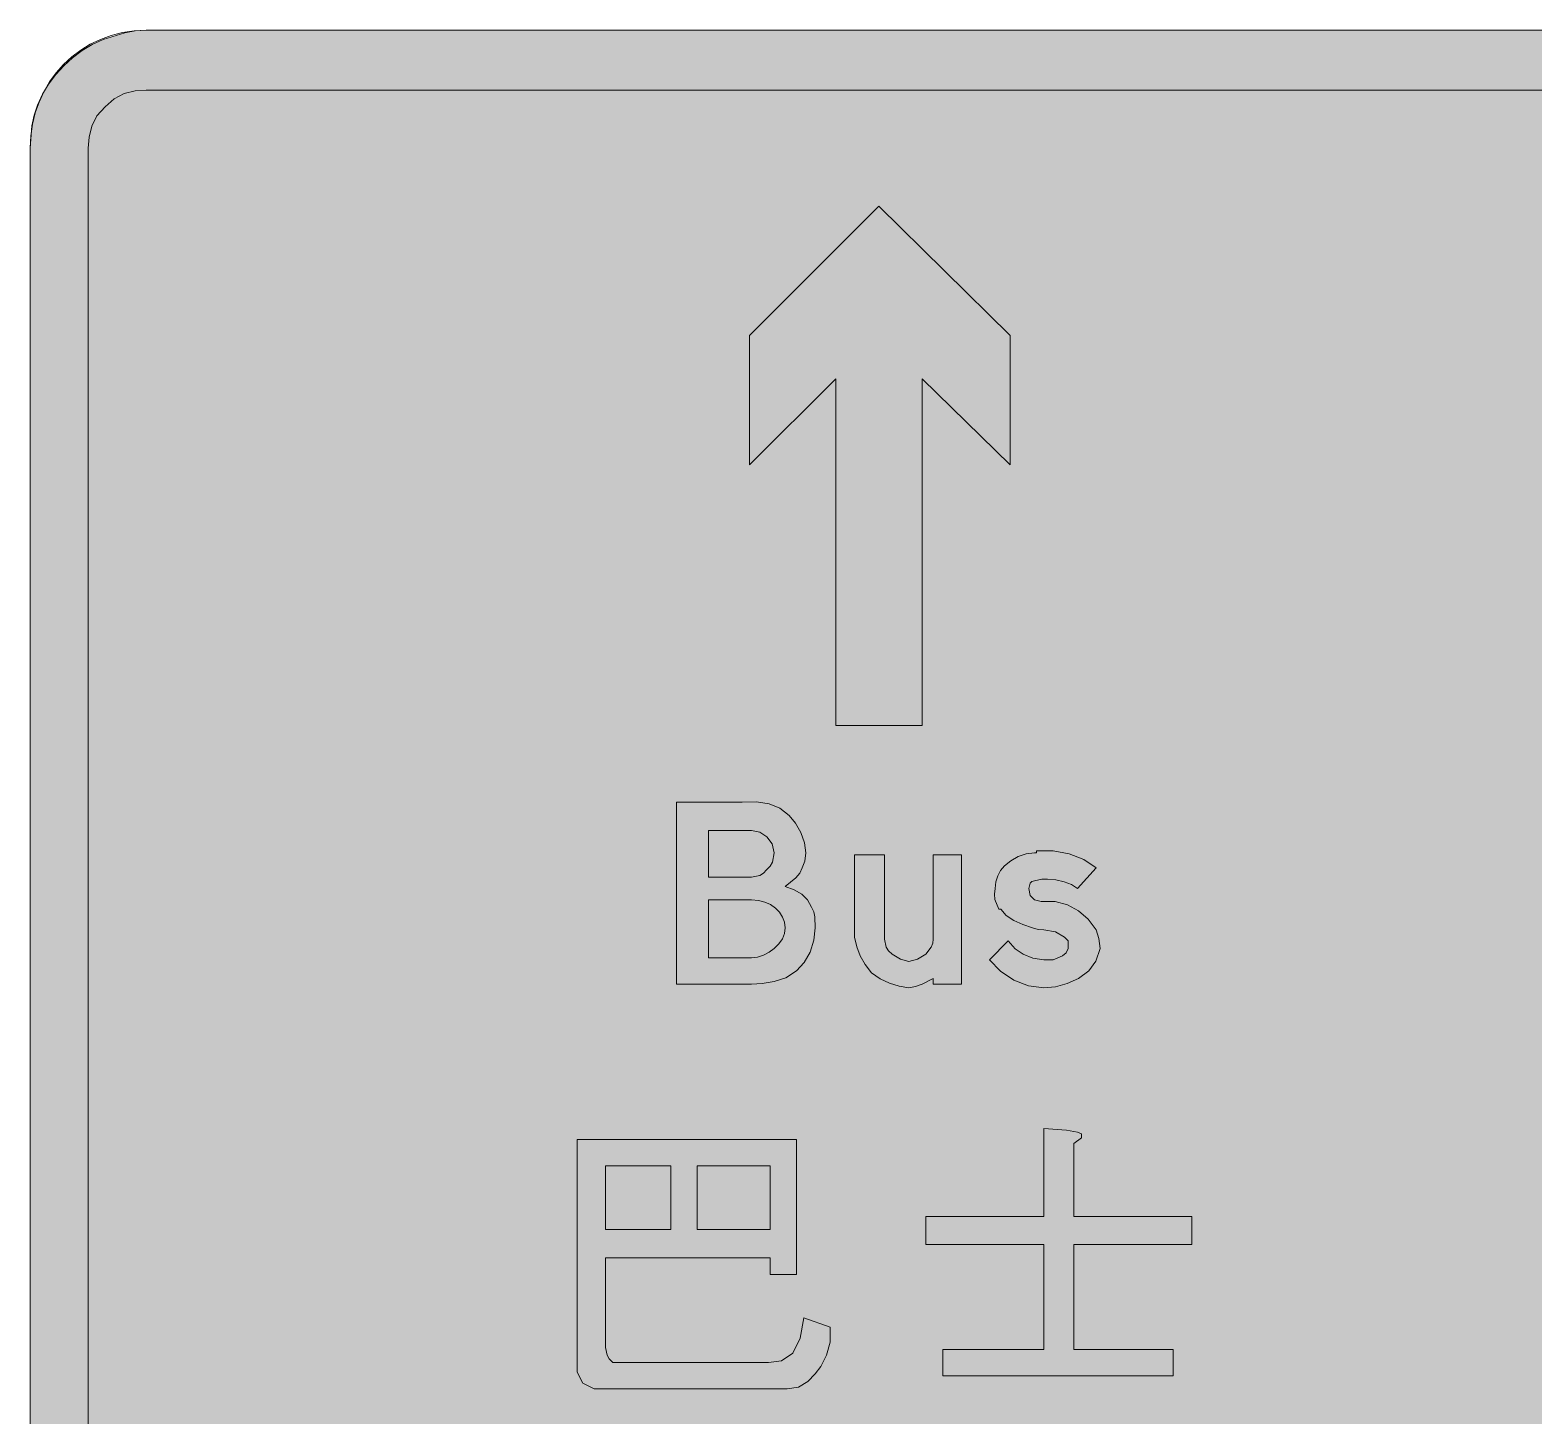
# Model space of a CAD drawing. Header units: metres. Extents: x 145 to 424, y 6 to 266.
# Drawn here: x 145.1 to 289.5, y 132.6 to 265.7 of the extents above; entities that cross this region are included whole.
import ezdxf

# ---------------------------------------------------------------- set-up
doc = ezdxf.new("R2010")
doc.units = ezdxf.units.M
for name, color, linetype, true_color in [('FILL_BLUE_0000FF', 7, 'Continuous', 0x0000ff), ('FILL_WHITE_FFFFFF', 7, 'Continuous', 0xffffff), ('STROKE_BLUE_0000FF', 7, 'Continuous', 0x0000ff)]:
    doc.layers.add(name, color=color, linetype=linetype, true_color=true_color)

msp = doc.modelspace()

# ---------------------------------------------------------------- hatches: boundary and pattern name
at = {"layer": 'FILL_BLUE_0000FF', "true_color": 0x0000ff}
h = msp.add_hatch(color=7, dxfattribs=at)
h.dxf.hatch_style = 1
h.paths.add_polyline_path([(418.76, 16.21), (418.46, 15.17), (417.95, 14.19), (417.24, 13.32), (416.37, 12.61), (415.4, 12.11), (414.35, 11.8), (413.28, 11.7), (156.24, 11.7), (155.17, 11.8), (154.13, 12.11), (153.15, 12.61), (152.28, 13.32), (151.5, 14.19), (151, 15.17), (150.74, 16.21), (150.66, 17.28), (150.66, 254.34), (150.74, 255.41), (151, 256.46), (151.5, 257.43), (152.28, 258.3), (153.15, 259.08), (154.13, 259.58), (155.17, 259.84), (156.24, 259.92), (413.28, 259.92), (414.35, 259.84), (415.4, 259.58), (416.37, 259.08), (417.24, 258.3), (417.95, 257.43), (418.46, 256.46), (418.76, 255.41), (418.86, 254.34), (418.86, 17.28), (418.76, 16.21)])
at = {"layer": 'FILL_WHITE_FFFFFF', "true_color": 0xffffff}
h = msp.add_hatch(color=7, dxfattribs=at)
h.dxf.hatch_style = 1
h.paths.add_polyline_path([(156.24, 6.12), (154.17, 6.28), (153.15, 6.5), (152.1, 6.84), (151.05, 7.31), (150.08, 7.9), (149.16, 8.59), (148.32, 9.36), (147.55, 10.2), (146.86, 11.11), (146.27, 12.09), (145.8, 13.14), (145.46, 14.22), (145.24, 15.28), (145.08, 17.28), (145.08, 254.34), (145.24, 256.48), (145.46, 257.5), (145.8, 258.48), (146.27, 259.53), (146.86, 260.5), (147.55, 261.42), (148.32, 262.26), (149.16, 263.03), (150.08, 263.72), (151.05, 264.31), (152.1, 264.78), (154.17, 265.43), (155.19, 265.62), (156.24, 265.68), (413.28, 265.68), (414.26, 265.62), (415.28, 265.43), (417.42, 264.78), (418.47, 264.31), (419.45, 263.72), (420.36, 263.03), (421.2, 262.26), (421.97, 261.42), (422.66, 260.5), (423.25, 259.53), (423.72, 258.48), (424.06, 257.5), (424.28, 256.48), (424.44, 254.34), (424.44, 17.28), (424.39, 16.2), (424.24, 15.13), (423.98, 14.08), (423.63, 13.05), (423.17, 12.06), (422.62, 11.1), (421.96, 10.2), (421.2, 9.36), (420.37, 8.6), (419.48, 7.94), (418.55, 7.39), (417.58, 6.93), (416.56, 6.58), (415.5, 6.32), (414.41, 6.17), (413.28, 6.12), (156.24, 6.12)])
h = msp.add_hatch(color=7, dxfattribs=at)
h.dxf.hatch_style = 1
h.paths.add_polyline_path([(230.76, 198.9), (222.48, 198.9), (222.48, 232.2), (214.2, 223.92), (214.2, 236.34), (226.62, 248.76), (239.22, 236.34), (239.22, 223.92), (230.76, 232.2), (230.76, 198.9)])
h = msp.add_hatch(color=7, dxfattribs=at)
h.dxf.hatch_style = 1
h.paths.add_polyline_path([(219.77, 182.15), (220.14, 181.44), (220.35, 181), (220.45, 180.52), (220.5, 179.46), (220.37, 178.26), (220, 177.12), (219.44, 176.12), (218.7, 175.32), (217.67, 174.67), (216.54, 174.29), (215.41, 174.11), (214.38, 174.06), (207.18, 174.06), (207.18, 191.52), (213.48, 191.52), (214.87, 191.55), (216.07, 191.36), (217.1, 190.94), (217.98, 190.26), (218.61, 189.5), (219.13, 188.6), (219.47, 187.63), (219.6, 186.66), (219.49, 185.87), (219.24, 185.22), (219.01, 184.71), (218.63, 184.25), (217.62, 183.42), (218.49, 183.11), (219.22, 182.7), (219.77, 182.15)])
h.paths.add_polyline_path([(215.52, 184.7), (215.82, 185.04), (216.16, 185.37), (216.38, 185.78), (216.54, 186.66), (216.35, 187.53), (215.86, 188.21), (215.17, 188.66), (214.38, 188.82), (210.24, 188.82), (210.24, 184.32), (214.38, 184.32), (215.17, 184.48), (215.52, 184.7)], flags=16)
h.paths.add_polyline_path([(215.53, 176.83), (216.08, 177.11), (216.54, 177.48), (217.01, 177.92), (217.35, 178.4), (217.55, 178.92), (217.62, 179.46), (217.55, 179.99), (217.37, 180.49), (217.07, 180.95), (216.67, 181.35), (216.2, 181.69), (215.65, 181.94), (215.04, 182.1), (214.38, 182.16), (210.24, 182.16), (210.24, 176.58), (214.38, 176.58), (214.95, 176.64), (215.53, 176.83)], flags=16)
h = msp.add_hatch(color=7, dxfattribs=at)
h.dxf.hatch_style = 1
h.paths.add_polyline_path([(228.56, 173.87), (227.63, 174.15), (226.74, 174.56), (225.9, 175.14), (225.29, 175.95), (224.82, 176.78), (224.48, 177.65), (224.28, 178.56), (224.28, 186.48), (227.16, 186.48), (227.16, 178.38), (227.32, 177.59), (227.54, 177.24), (227.88, 176.94), (228.69, 176.45), (229.5, 176.22), (230.31, 176.45), (231.12, 176.94), (231.62, 177.59), (231.78, 177.98), (231.84, 178.38), (231.84, 186.48), (234.54, 186.48), (234.54, 174.06), (231.84, 174.06), (231.84, 174.6), (230.76, 174.06), (230.13, 173.81), (229.5, 173.7), (228.56, 173.87)])
h = msp.add_hatch(color=7, dxfattribs=at)
h.dxf.hatch_style = 1
h.paths.add_polyline_path([(242.19, 182), (242.82, 181.98), (243.18, 181.98), (243.54, 181.98), (244.72, 181.68), (245.79, 181.1), (246.73, 180.28), (247.5, 179.28), (247.75, 178.45), (247.86, 177.48), (247.46, 176.27), (246.78, 175.32), (245.78, 174.61), (244.69, 174.11), (243.57, 173.8), (242.46, 173.7), (240.99, 173.89), (239.58, 174.44), (238.31, 175.29), (237.24, 176.4), (239.04, 178.2), (239.69, 177.44), (240.48, 176.94), (241.4, 176.54), (242.46, 176.4), (243.36, 176.4), (244.26, 176.76), (244.6, 177.05), (244.8, 177.48), (244.8, 178.2), (244.44, 178.56), (243.59, 179.06), (242.46, 179.28), (241.92, 179.3), (241.38, 179.46), (240.45, 179.77), (239.58, 180.16), (238.85, 180.65), (238.32, 181.26), (238.14, 181.26), (237.76, 182.18), (237.71, 182.7), (237.78, 183.24), (237.84, 183.88), (238.03, 184.46), (238.31, 184.96), (238.68, 185.4), (239.28, 185.9), (239.99, 186.3), (240.76, 186.56), (241.56, 186.66), (241.74, 186.66), (241.74, 186.84), (243.35, 186.84), (244.89, 186.57), (246.3, 186.03), (247.5, 185.22), (245.7, 183.24), (245.1, 183.61), (244.4, 183.89), (243.62, 184.08), (242.82, 184.14), (242.26, 184.12), (241.56, 183.96), (241.32, 183.9), (241.16, 183.74), (241.02, 183.24), (241.16, 182.57), (241.56, 182.16), (242.19, 182)])
h = msp.add_hatch(color=7, dxfattribs=at)
h.dxf.hatch_style = 1
h.paths.add_polyline_path([(216.18, 146.16), (216.18, 147.78), (200.34, 147.78), (200.34, 139.14), (200.52, 138.42), (200.7, 138.06), (201.06, 137.7), (216, 137.7), (217.26, 137.88), (218.34, 138.6), (219.06, 140.04), (219.42, 142.02), (221.94, 141.12), (221.94, 139.68), (221.58, 138.42), (221.04, 137.34), (220.5, 136.62), (219.78, 135.9), (218.88, 135.36), (217.8, 135.18), (199.26, 135.18), (198.18, 135.72), (197.64, 136.8), (197.64, 159.12), (218.7, 159.12), (218.7, 146.16), (216.18, 146.16)])
h.paths.add_polyline_path([(200.34, 156.6), (200.34, 150.48), (206.64, 150.48), (206.64, 156.6), (200.34, 156.6)], flags=16)
h.paths.add_polyline_path([(216.18, 156.6), (209.16, 156.6), (209.16, 150.48), (216.18, 150.48), (216.18, 156.6)], flags=16)
h = msp.add_hatch(color=7, dxfattribs=at)
h.dxf.hatch_style = 1
h.paths.add_polyline_path([(245.7, 159.84), (246.06, 159.66), (246.06, 159.3), (245.34, 158.76), (245.34, 151.74), (256.68, 151.74), (256.68, 149.04), (245.34, 149.04), (245.34, 138.96), (254.88, 138.96), (254.88, 136.44), (232.74, 136.44), (232.74, 138.96), (242.46, 138.96), (242.46, 149.04), (231.12, 149.04), (231.12, 151.74), (242.46, 151.74), (242.46, 160.2), (244.62, 160.02), (245.7, 159.84)])

# ---------------------------------------------------------------- linework, layer by layer
at = {"layer": 'FILL_BLUE_0000FF', "lineweight": 0, "true_color": 0x0000ff}
msp.add_lwpolyline([(413.28, 11.7), (156.24, 11.7), (155.17, 11.8), (154.13, 12.11), (153.15, 12.61), (152.28, 13.32), (151.5, 14.19), (151, 15.17), (150.74, 16.21), (150.66, 17.28), (150.66, 254.34), (150.74, 255.41), (151, 256.46), (151.5, 257.43), (152.28, 258.3), (153.15, 259.08), (154.13, 259.58), (155.17, 259.84), (156.24, 259.92), (413.28, 259.92)], dxfattribs=at)
at = {"layer": 'FILL_WHITE_FFFFFF', "lineweight": 0, "true_color": 0xffffff}
msp.add_lwpolyline([(145.08, 17.28), (145.08, 254.34), (145.24, 256.48), (145.46, 257.5), (145.8, 258.48), (146.27, 259.53), (146.86, 260.5), (147.55, 261.42), (148.32, 262.26), (149.16, 263.03), (150.08, 263.72), (151.05, 264.31), (152.1, 264.78), (154.17, 265.43), (155.19, 265.62), (156.24, 265.68), (413.28, 265.68)], dxfattribs=at)
for points in [[(230.76, 198.9), (222.48, 198.9), (222.48, 232.2), (214.2, 223.92), (214.2, 236.34), (226.62, 248.76), (239.22, 236.34), (239.22, 223.92), (230.76, 232.2)], [(219.77, 182.15), (220.14, 181.44), (220.35, 181), (220.45, 180.52), (220.5, 179.46), (220.37, 178.26), (220, 177.12), (219.44, 176.12), (218.7, 175.32), (217.67, 174.67), (216.54, 174.29), (215.41, 174.11), (214.38, 174.06), (207.18, 174.06), (207.18, 191.52), (213.48, 191.52), (214.87, 191.55), (216.07, 191.36), (217.1, 190.94), (217.98, 190.26), (218.61, 189.5), (219.13, 188.6), (219.47, 187.63), (219.6, 186.66), (219.49, 185.87), (219.24, 185.22), (219.01, 184.71), (218.63, 184.25), (217.62, 183.42), (218.49, 183.11), (219.22, 182.7)], [(215.52, 184.7), (215.82, 185.04), (216.16, 185.37), (216.38, 185.78), (216.54, 186.66), (216.35, 187.53), (215.86, 188.21), (215.17, 188.66), (214.38, 188.82), (210.24, 188.82), (210.24, 184.32), (214.38, 184.32), (215.17, 184.48)], [(228.56, 173.87), (227.63, 174.15), (226.74, 174.56), (225.9, 175.14), (225.29, 175.95), (224.82, 176.78), (224.48, 177.65), (224.28, 178.56), (224.28, 186.48), (227.16, 186.48), (227.16, 178.38), (227.32, 177.59), (227.54, 177.24), (227.88, 176.94), (228.69, 176.45), (229.5, 176.22), (230.31, 176.45), (231.12, 176.94), (231.62, 177.59), (231.78, 177.98), (231.84, 178.38), (231.84, 186.48), (234.54, 186.48), (234.54, 174.06), (231.84, 174.06), (231.84, 174.6), (230.76, 174.06), (230.13, 173.81), (229.5, 173.7)], [(242.19, 182), (242.82, 181.98), (243.18, 181.98), (243.54, 181.98), (244.72, 181.68), (245.79, 181.1), (246.73, 180.28), (247.5, 179.28), (247.75, 178.45), (247.86, 177.48), (247.46, 176.27), (246.78, 175.32), (245.78, 174.61), (244.69, 174.11), (243.57, 173.8), (242.46, 173.7), (240.99, 173.89), (239.58, 174.44), (238.31, 175.29), (237.24, 176.4), (239.04, 178.2), (239.69, 177.44), (240.48, 176.94), (241.4, 176.54), (242.46, 176.4), (243.36, 176.4), (244.26, 176.76), (244.6, 177.05), (244.8, 177.48), (244.8, 178.2), (244.44, 178.56), (243.59, 179.06), (242.46, 179.28), (241.92, 179.3), (241.38, 179.46), (240.45, 179.77), (239.58, 180.16), (238.85, 180.65), (238.32, 181.26), (238.14, 181.26), (237.76, 182.18), (237.71, 182.7), (237.78, 183.24), (237.84, 183.88), (238.03, 184.46), (238.31, 184.96), (238.68, 185.4), (239.28, 185.9), (239.99, 186.3), (240.76, 186.56), (241.56, 186.66), (241.74, 186.66), (241.74, 186.84), (243.35, 186.84), (244.89, 186.57), (246.3, 186.03), (247.5, 185.22), (245.7, 183.24), (245.1, 183.61), (244.4, 183.89), (243.62, 184.08), (242.82, 184.14), (242.26, 184.12), (241.56, 183.96), (241.32, 183.9), (241.16, 183.74), (241.02, 183.24), (241.16, 182.57), (241.56, 182.16)], [(215.53, 176.83), (216.08, 177.11), (216.54, 177.48), (217.01, 177.92), (217.35, 178.4), (217.55, 178.92), (217.62, 179.46), (217.55, 179.99), (217.37, 180.49), (217.07, 180.95), (216.67, 181.35), (216.2, 181.69), (215.65, 181.94), (215.04, 182.1), (214.38, 182.16), (210.24, 182.16), (210.24, 176.58), (214.38, 176.58), (214.95, 176.64)], [(216.18, 146.16), (216.18, 147.78), (200.34, 147.78), (200.34, 139.14), (200.52, 138.42), (200.7, 138.06), (201.06, 137.7), (216, 137.7), (217.26, 137.88), (218.34, 138.6), (219.06, 140.04), (219.42, 142.02), (221.94, 141.12), (221.94, 139.68), (221.58, 138.42), (221.04, 137.34), (220.5, 136.62), (219.78, 135.9), (218.88, 135.36), (217.8, 135.18), (199.26, 135.18), (198.18, 135.72), (197.64, 136.8), (197.64, 159.12), (218.7, 159.12), (218.7, 146.16)], [(245.7, 159.84), (246.06, 159.66), (246.06, 159.3), (245.34, 158.76), (245.34, 151.74), (256.68, 151.74), (256.68, 149.04), (245.34, 149.04), (245.34, 138.96), (254.88, 138.96), (254.88, 136.44), (232.74, 136.44), (232.74, 138.96), (242.46, 138.96), (242.46, 149.04), (231.12, 149.04), (231.12, 151.74), (242.46, 151.74), (242.46, 160.2), (244.62, 160.02)], [(200.34, 156.6), (200.34, 150.48), (206.64, 150.48), (206.64, 156.6)], [(216.18, 156.6), (209.16, 156.6), (209.16, 150.48), (216.18, 150.48)]]:
    msp.add_lwpolyline(points, close=True, dxfattribs=at)
at = {"layer": 'STROKE_BLUE_0000FF', "lineweight": 0, "true_color": 0x0000ff}
for points in [[(156.24, 265.68), (155.08, 265.62), (153.95, 265.45), (152.87, 265.17), (151.84, 264.79), (150.86, 264.32), (149.94, 263.75), (149.08, 263.1), (148.3, 262.37), (147.58, 261.57), (146.95, 260.7), (146.4, 259.76), (145.94, 258.77), (145.57, 257.73), (145.3, 256.64), (145.14, 255.51), (145.08, 254.34)], [(413.28, 265.68), (156.24, 265.68)], [(145.08, 254.34), (145.08, 17.28)]]:
    msp.add_lwpolyline(points, dxfattribs=at)

doc.saveas('drawing.dxf')
